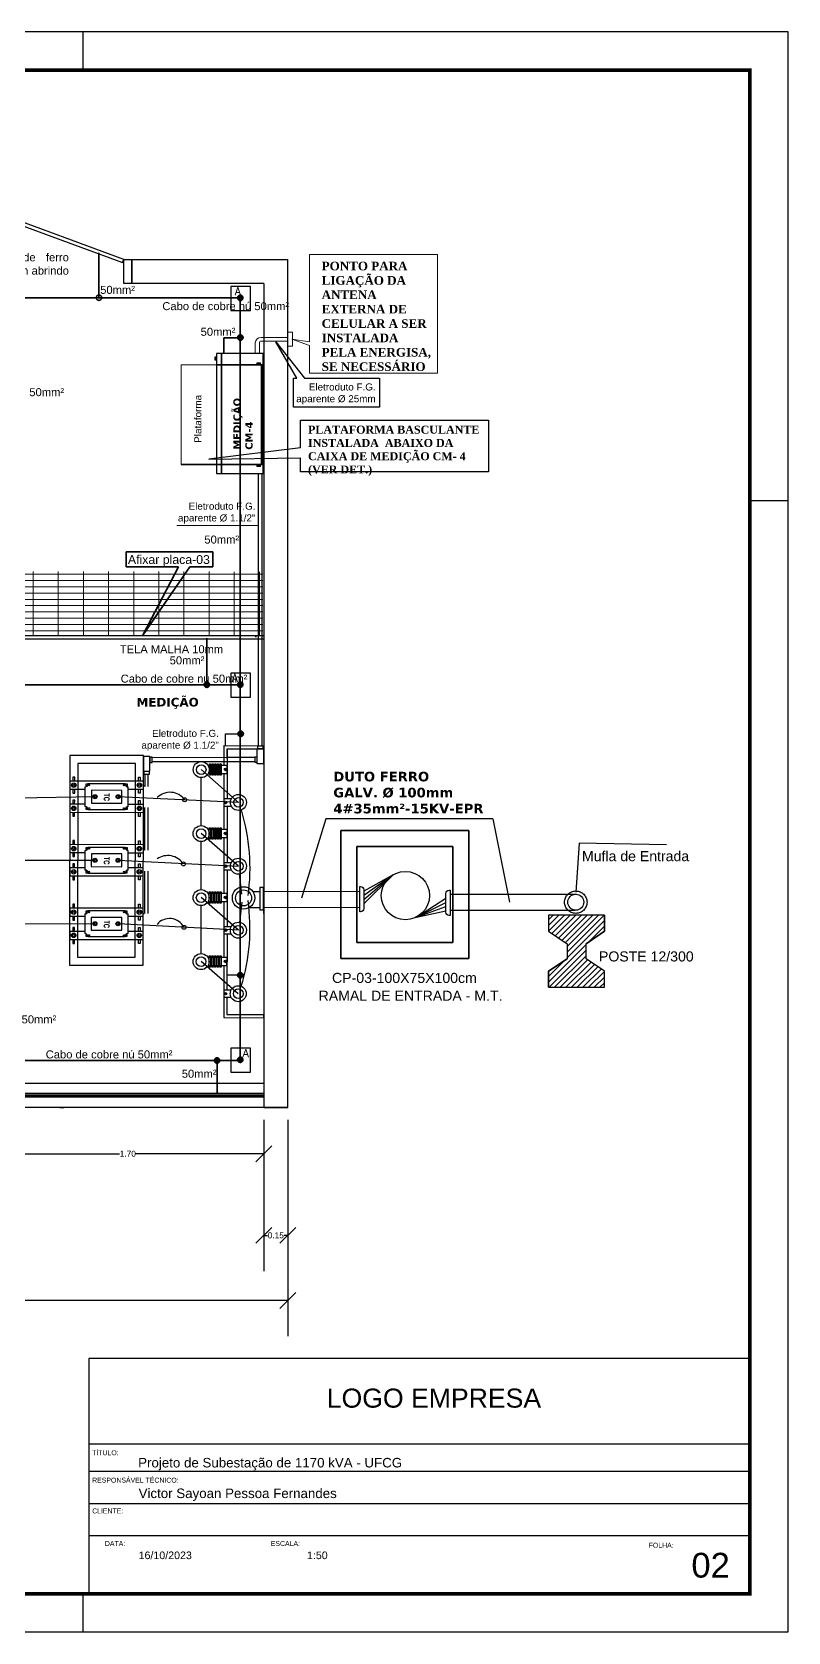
# Model space of a CAD drawing. Header units: metres. Extents: x 4188.7 to 4272.1, y 2012.8 to 2020.9.
# Drawn here: x 4208.37 to 4212.17, y 2012.8 to 2020.85 of the extents above; entities that cross this region are included whole.
import ezdxf
from ezdxf.enums import TextEntityAlignment as Align

# ---------------------------------------------------------------- set-up
doc = ezdxf.new("R2010")
doc.units = ezdxf.units.M
for name, pattern in [('ACAD_ISO03W100', [30, 12, -18]), ('DASHDOT', [25.4, 12.7, -6.35, 0, -6.35]), ('PHANTOMX2', [5, 2.5, -0.5, 0.5, -0.5, 0.5, -0.5]), ('TRAÇO-PTO_P', [0.5, 0.25, -0.125, 0, -0.125])]:
    doc.linetypes.add(name, pattern=pattern)
for name, color, linetype in [('01', 4, 'Continuous'), ('A-FORMATOINTERNO', 22, 'Continuous'), ('A-MOVEL', 5, 'Continuous'), ('A-PARED', 7, 'Continuous'), ('A-TEXTO', 4, 'Continuous'), ('Alvenaria_vista', 2, 'Continuous'), ('ARQ-FOLHA', 7, 'Continuous'), ('CONDUTOR', 5, 'Continuous'), ('DESENHO', 7, 'Continuous'), ('E-ALTATENSAO', 5, 'Continuous'), ('E-ALTATENSAOISOLADO', 4, 'Continuous'), ('E-ARQ-PAREDES', 55, 'Continuous'), ('E-ARQ-PORTAS', 11, 'Continuous'), ('E-ATERRAMENTO', 3, 'TRAÇO-PTO_P'), ('E-EQUIPAMENTOS', 130, 'Continuous'), ('E-RADIADORTRAFO', 6, 'PHANTOMX2'), ('E-TELAPROTEÇÃO', 2, 'Continuous'), ('FORMATO_LEGENDA', 7, 'Continuous'), ('PAREDES', 4, 'Continuous'), ('PLANTA_BAIXA', 7, 'Continuous'), ('QUADRO CARGAS', 7, 'Continuous'), ('TEXTO_60', 1, 'Continuous')]:
    doc.layers.add(name, color=color, linetype=linetype)
doc.layers.add('LUMINÁRIA', color=2, linetype='Continuous', lineweight=20)
doc.styles.add('ARCAD1', font='romans.shx')
doc.styles.add('arial', font='arial.ttf')
doc.styles.add('REGUA_60_MM', font='romans.shx', dxfattribs={"height": 1.8})
doc.styles.get("Standard").update_dxf_attribs({"font": 'arial.ttf'})
doc.dimstyles.get("Standard").update_dxf_attribs({"dimtxt": 0.03, "dimasz": 0.08, "dimexe": 0.18, "dimexo": 0.0625, "dimgap": 0.0035, "dimtad": 0, "dimtih": 1, "dimtoh": 1, "dimdec": 4, "dimzin": 0, "dimdsep": 46, "dimtxsty": 'Standard', "dimblk": 'OBLIQUE', "dimcen": 0.05, "dimadec": 0, "dimazin": 0, "dimtfac": 1, "dimtdec": 4, "dimtofl": 0, "dimtmove": 0, "dimatfit": 3, "dimldrblk": 'OBLIQUE', "dimfxl": 1, "dimtolj": 1, "dimtzin": 0, "dimarcsym": 0})

# ---------------------------------------------------------------- blocks, each defined once
blk = doc.blocks.new('FOLHA A2')
at = {"layer": 'ARQ-FOLHA'}
for p, q in [((594, 0), (0, 0)), ((409, -10), (409, 0)), ((594, -420), (594, 0)), ((584, -123), (594, -123)), ((409, -420), (409, -410)), ((0, -420), (594, -420))]:
    blk.add_line(p, q, dxfattribs=at)
at = {"layer": 'ARQ-FOLHA', "const_width": 1}
blk.add_lwpolyline([(25, -410), (584, -410), (584, -10), (25, -10), (25, -410)], dxfattribs=at)
blk = doc.blocks.new('_OBLIQUE')
at = {"color": 0, "linetype": 'ByBlock'}
blk.add_line((-0.5, -0.5), (0.5, 0.5), dxfattribs=at)
blk = doc.blocks.new('*D30')
at = {"color": 0, "lineweight": -2, "transparency": 16777216}
for p, q in [((4208.1649, 2015.3769), (4208.1649, 2015.0265)), ((4209.5334, 2015.3769), (4209.5334, 2015.0265)), ((4208.1649, 2015.2065), (4208.8081, 2015.2065)), ((4209.5334, 2015.2065), (4208.8901, 2015.2065))]:
    blk.add_line(p, q, dxfattribs=at)
at = {"color": 0, "lineweight": -2, "transparency": 16777216, "xscale": 0.08, "yscale": 0.08, "zscale": 0.08, "rotation": 180}
blk.add_blockref('_OBLIQUE', (4208.1649, 2015.2065), dxfattribs=at)
at = {"color": 0, "lineweight": -2, "transparency": 16777216, "xscale": 0.08, "yscale": 0.08, "zscale": 0.08}
blk.add_blockref('_OBLIQUE', (4209.5334, 2015.2065), dxfattribs=at)
at = {"color": 0, "transparency": 16777216, "insert": (4208.8491, 2015.2065), "char_height": 0.03, "attachment_point": 5}
blk.add_mtext('\\A1;1.70', dxfattribs=at)
blk = doc.blocks.new('*D35')
at = {"color": 0, "lineweight": -2, "transparency": 16777216}
for p, q in [((4209.5334, 2015.3769), (4209.5334, 2014.6162)), ((4209.6541, 2015.3769), (4209.6541, 2014.6162)), ((4209.5334, 2014.7962), (4209.5512, 2014.7962)), ((4209.6541, 2014.7962), (4209.6363, 2014.7962))]:
    blk.add_line(p, q, dxfattribs=at)
at = {"color": 0, "lineweight": -2, "transparency": 16777216, "xscale": 0.08, "yscale": 0.08, "zscale": 0.08, "rotation": 180}
blk.add_blockref('_OBLIQUE', (4209.5334, 2014.7962), dxfattribs=at)
at = {"color": 0, "lineweight": -2, "transparency": 16777216, "xscale": 0.08, "yscale": 0.08, "zscale": 0.08}
blk.add_blockref('_OBLIQUE', (4209.6541, 2014.7962), dxfattribs=at)
at = {"color": 0, "transparency": 16777216, "insert": (4209.5937, 2014.7962), "char_height": 0.03, "attachment_point": 5}
blk.add_mtext('\\A1;0.15', dxfattribs=at)
blk = doc.blocks.new('*D36')
at = {"color": 0, "lineweight": -2, "transparency": 16777216}
for p, q in [((4203.2546, 2015.3769), (4203.2546, 2014.2883)), ((4209.6541, 2015.3769), (4209.6541, 2014.2883)), ((4203.2546, 2014.4683), (4206.4015, 2014.4683)), ((4209.6541, 2014.4683), (4206.5072, 2014.4683))]:
    blk.add_line(p, q, dxfattribs=at)
at = {"color": 0, "lineweight": -2, "transparency": 16777216, "xscale": 0.08, "yscale": 0.08, "zscale": 0.08, "rotation": 180}
blk.add_blockref('_OBLIQUE', (4203.2546, 2014.4683), dxfattribs=at)
at = {"color": 0, "lineweight": -2, "transparency": 16777216, "xscale": 0.08, "yscale": 0.08, "zscale": 0.08}
blk.add_blockref('_OBLIQUE', (4209.6541, 2014.4683), dxfattribs=at)
at = {"color": 0, "transparency": 16777216, "insert": (4206.4544, 2014.4683), "char_height": 0.03, "attachment_point": 5}
blk.add_mtext('\\A1;10.15', dxfattribs=at)

msp = doc.modelspace()

# ---------------------------------------------------------------- hatches: boundary and pattern name
at = {"layer": 'A-MOVEL', "lineweight": 20}
h = msp.add_hatch(dxfattribs=at)
h.set_pattern_fill('GRATE', color=253, scale=0.039821, style=0, double=1)
h.set_pattern_definition([(0, (-1380.33483, -659.881806), (0, 0.03160819252), []), (90, (-1380.33483, -659.8818), (-0.12643277, 8e-18), [])])
h.paths.add_polyline_path([(4203.37535, 2017.81477), (4209.5291, 2017.81255), (4209.5291, 2018.13509), (4203.37535, 2018.13731)])
at = {"layer": 'E-ALTATENSAOISOLADO'}
h = msp.add_hatch(dxfattribs=at)
h.set_pattern_fill('ANSI31', color=256, scale=0.160994, angle=360, style=0)
h.set_pattern_definition([(225, (4345.379923, 2106.542047), (0.0142299933, -0.0142299933), [])])
h.paths.add_polyline_path([(4211.24757, 2016.04412), (4211.24757, 2016.12462), (4211.15448, 2016.18725), (4211.15448, 2016.26323), (4211.24757, 2016.32586), (4211.24757, 2016.40636), (4210.96583, 2016.40636), (4210.96583, 2016.32586), (4211.05893, 2016.26323), (4211.05893, 2016.18725), (4210.96583, 2016.12462), (4210.96583, 2016.04412)])
at = {"layer": 'FORMATO_LEGENDA', "lineweight": 20}
h = msp.add_hatch(color=7, dxfattribs=at)
edge = h.paths.add_edge_path()
edge.add_arc((4209.41392, 2019.51409), 0.00813, 0, 360)
h = msp.add_hatch(color=7, dxfattribs=at)
edge = h.paths.add_edge_path()
edge.add_arc((4209.41425, 2019.31451), 0.00813, 0, 360)
for points in [[(4209.40857, 2019.31407, -1), (4209.42482, 2019.31407, -1)], [(4209.49763, 2019.18501), (4209.51634, 2019.18501), (4209.51634, 2019.17626), (4209.49763, 2019.17626)], [(4209.49763, 2018.67274), (4209.51634, 2018.67274), (4209.51634, 2018.66384), (4209.49763, 2018.66384)]]:
    msp.add_hatch(color=7, dxfattribs=at).paths.add_polyline_path(points)
h = msp.add_hatch(color=7, dxfattribs=at)
edge = h.paths.add_edge_path()
edge.add_arc((4209.24562, 2017.56822), 0.00813, 0, 360)
h = msp.add_hatch(color=7, dxfattribs=at)
edge = h.paths.add_edge_path()
edge.add_arc((4209.41392, 2017.56822), 0.00813, 0, 360)
h = msp.add_hatch(color=7, dxfattribs=at)
edge = h.paths.add_edge_path()
edge.add_arc((4209.41596, 2017.32099), 0.00813, 0, 360)
h = msp.add_hatch(color=7, dxfattribs=at)
edge = h.paths.add_edge_path()
edge.add_arc((4209.41389, 2016.10628), 0.00813, 0, 360)
h = msp.add_hatch(color=7, dxfattribs=at)
edge = h.paths.add_edge_path()
edge.add_arc((4209.2972, 2015.67736), 0.00813, 0, 360)
h = msp.add_hatch(color=7, dxfattribs=at)
edge = h.paths.add_edge_path()
edge.add_arc((4209.41392, 2015.68116), 0.00813, 0, 360)
at = {"layer": 'PAREDES'}
for points in [[(4209.42848, 2019.51259, 1), (4209.4014, 2019.51259, 1)], [(4209.42881, 2019.31301, 1), (4209.40173, 2019.31301, 1)], [(4209.26018, 2017.56671, 1), (4209.23309, 2017.56671, 1)], [(4209.42848, 2017.56671, 1), (4209.4014, 2017.56671, 1)], [(4209.43052, 2017.31948, 1), (4209.40343, 2017.31948, 1)], [(4209.42845, 2016.10477, 1), (4209.40137, 2016.10477, 1)], [(4209.31176, 2015.67585, 1), (4209.28468, 2015.67585, 1)], [(4209.42848, 2015.67965, 1), (4209.4014, 2015.67965, 1)]]:
    msp.add_hatch(color=0, dxfattribs=at).paths.add_polyline_path(points)

# ---------------------------------------------------------------- linework, layer by layer
at = {"ltscale": 10}
for p, q in [((4209.69954, 2019.10829), (4209.59408, 2019.29198)), ((4209.59408, 2019.29198), (4209.73852, 2019.10829)), ((4209.71796, 2018.75738), (4209.25731, 2018.70199)), ((4209.25731, 2018.70199), (4209.71796, 2018.70774)), ((4209.33979, 2017.25975), (4209.33979, 2017.31967)), ((4209.33979, 2017.31967), (4209.4161, 2017.31967))]:
    msp.add_line(p, q, dxfattribs=at)
msp.add_line((4209.34809, 2016.10628), (4209.41491, 2016.10628))
for points in [[(4209.73852, 2019.10829), (4210.11518, 2019.10829), (4210.11518, 2018.96254), (4209.6822, 2018.96254), (4209.6822, 2019.10829), (4209.69954, 2019.10829)], [(4209.71796, 2018.75738), (4209.71796, 2018.89728), (4210.6632, 2018.89728), (4210.6632, 2018.63822), (4209.71796, 2018.63822), (4209.71796, 2018.70774)], [(4210.96583, 2016.40636), (4210.96583, 2016.32586), (4211.05893, 2016.26323)], [(4211.24757, 2016.40636), (4211.24757, 2016.32586), (4211.15448, 2016.26323)], [(4210.96583, 2016.04412), (4210.96583, 2016.12462), (4211.05893, 2016.18725)], [(4211.24757, 2016.04412), (4211.24757, 2016.12462), (4211.15448, 2016.18725)]]:
    msp.add_lwpolyline(points, dxfattribs=at)
at = {"layer": '01', "ltscale": 10}
msp.add_lwpolyline([(4209.5313, 2016.4335), (4209.5313, 2016.54628), (4209.51291, 2016.54628), (4209.51291, 2016.4335)], close=True, dxfattribs=at)
at = {"layer": 'A-FORMATOINTERNO', "ltscale": 10}
for p, q in [((4209.42345, 2016.51264), (4209.41182, 2016.61486)), ((4209.42342, 2016.4731), (4209.41162, 2016.3709))]:
    msp.add_line(p, q, dxfattribs=at)
for centre, start, end in [((4208.4787, 2016.64616), 351.803225, 17.119793), ((4208.47844, 2016.34117), 342.784023, 8.100591)]:
    msp.add_arc(centre, 0.98532, start, end, dxfattribs=at)
at = {"layer": 'A-PARED'}
for p, q in [((4208.8283, 2019.7057), (4209.65411, 2019.7057)), ((4208.86855, 2019.7057), (4208.86855, 2019.5852)), ((4209.0842, 2019.7057), (4209.65411, 2019.7057)), ((4209.65411, 2015.43936), (4209.65411, 2019.7057)), ((4209.53337, 2019.5852), (4208.86855, 2019.58454)), ((4209.53337, 2019.5852), (4209.53337, 2015.43936)), ((4209.53337, 2015.5601), (4208.16492, 2015.5601)), ((4209.65411, 2015.43936), (4208.16492, 2015.43936)), ((4209.53337, 2015.43936), (4209.65411, 2015.43936))]:
    msp.add_line(p, q, dxfattribs=at)
for centre, radius, start, end in [((4208.90322, 2016.86809), 0.18964, 80.122327, 82.637202), ((4208.91268, 2016.55768), 0.17523, 83.886393, 85.230895), ((4208.9013, 2016.22762), 0.18801, 80.887362, 82.148978)]:
    msp.add_arc(centre, radius, start, end, dxfattribs=at)
at = {"layer": 'Alvenaria_vista', "ltscale": 10}
for points in [[(4208.92676, 2016.15547), (4208.92765, 2017.20998), (4208.55736, 2017.21029), (4208.55648, 2016.15578)], [(4208.88655, 2016.19575), (4208.88736, 2017.16977), (4208.59758, 2017.17001), (4208.59676, 2016.196)], [(4209.25939, 2017.11194), (4209.25944, 2017.16803), (4209.26559, 2017.16802), (4209.26554, 2017.11193)], [(4209.27288, 2017.11193), (4209.27293, 2017.16802), (4209.27908, 2017.16801), (4209.27903, 2017.11192)], [(4209.28638, 2017.11191), (4209.28642, 2017.16801), (4209.29258, 2017.168), (4209.29253, 2017.11191)], [(4209.29989, 2017.1119), (4209.29994, 2017.168), (4209.30609, 2017.16799), (4209.30604, 2017.1119)], [(4209.31338, 2017.11178), (4209.31343, 2017.16788), (4209.31958, 2017.16787), (4209.31954, 2017.11178)], [(4209.25912, 2016.78995), (4209.25917, 2016.84604), (4209.26532, 2016.84604), (4209.26527, 2016.78994)], [(4209.27261, 2016.78994), (4209.27266, 2016.84603), (4209.27881, 2016.84603), (4209.27876, 2016.78993)], [(4209.28611, 2016.78993), (4209.28615, 2016.84602), (4209.2923, 2016.84601), (4209.29226, 2016.78992)], [(4209.29962, 2016.78991), (4209.29967, 2016.84601), (4209.30582, 2016.846), (4209.30577, 2016.78991)], [(4209.31311, 2016.7898), (4209.31316, 2016.84589), (4209.31931, 2016.84588), (4209.31927, 2016.78979)], [(4209.25885, 2016.46796), (4209.25889, 2016.52405), (4209.26505, 2016.52405), (4209.265, 2016.46796)], [(4209.27234, 2016.46795), (4209.27239, 2016.52404), (4209.27854, 2016.52404), (4209.27849, 2016.46794)], [(4209.28584, 2016.46794), (4209.28588, 2016.52403), (4209.29203, 2016.52403), (4209.29199, 2016.46793)], [(4209.29935, 2016.46793), (4209.2994, 2016.52402), (4209.30555, 2016.52401), (4209.3055, 2016.46792)], [(4209.31284, 2016.46781), (4209.31289, 2016.5239), (4209.31904, 2016.5239), (4209.319, 2016.4678)], [(4209.25858, 2016.14597), (4209.25862, 2016.20207), (4209.26478, 2016.20206), (4209.26473, 2016.14597)], [(4209.27207, 2016.14596), (4209.27212, 2016.20205), (4209.27827, 2016.20205), (4209.27822, 2016.14596)], [(4209.28556, 2016.14595), (4209.28561, 2016.20204), (4209.29176, 2016.20204), (4209.29172, 2016.14595)], [(4209.29908, 2016.14594), (4209.29913, 2016.20203), (4209.30528, 2016.20203), (4209.30523, 2016.14593)], [(4209.31257, 2016.14582), (4209.31262, 2016.20191), (4209.31877, 2016.20191), (4209.31873, 2016.14582)]]:
    msp.add_lwpolyline(points, close=True, dxfattribs=at)
for points in [[(4208.85103, 2017.041), (4208.92751, 2017.04094), (4208.92754, 2017.08118), (4208.55725, 2017.0815), (4208.55722, 2017.04125), (4208.63369, 2017.04118)], [(4208.5818, 2017.08148), (4208.58182, 2017.1016), (4208.57297, 2017.10161), (4208.57295, 2017.08148)], [(4208.90299, 2017.08121), (4208.903, 2017.10133), (4208.91186, 2017.10132), (4208.91184, 2017.0812)], [(4208.57292, 2017.04123), (4208.5729, 2017.02111), (4208.58175, 2017.0211), (4208.58177, 2017.04123)], [(4208.64858, 2017.06572), (4208.63774, 2017.06573), (4208.63773, 2017.05688), (4208.64439, 2017.05687)], [(4208.84036, 2017.05671), (4208.84702, 2017.0567), (4208.84703, 2017.06556), (4208.83618, 2017.06556)], [(4208.91181, 2017.04095), (4208.91179, 2017.02083), (4208.90294, 2017.02083), (4208.90295, 2017.04096)], [(4208.63363, 2016.96471), (4208.55715, 2016.96478), (4208.55712, 2016.92453), (4208.92741, 2016.92422), (4208.92744, 2016.96446), (4208.85097, 2016.96453)], [(4208.57282, 2016.92451), (4208.5728, 2016.90439), (4208.58166, 2016.90438), (4208.58167, 2016.92451)], [(4208.58171, 2016.96475), (4208.58172, 2016.98488), (4208.57287, 2016.98489), (4208.57285, 2016.96476)], [(4208.6443, 2016.94901), (4208.63764, 2016.94901), (4208.63763, 2016.94016), (4208.64848, 2016.94015)], [(4208.83608, 2016.93999), (4208.84692, 2016.93998), (4208.84693, 2016.94884), (4208.84027, 2016.94884)], [(4208.91171, 2016.92423), (4208.91169, 2016.9041), (4208.90284, 2016.90411), (4208.90286, 2016.92424)], [(4208.90289, 2016.96449), (4208.90291, 2016.98461), (4208.91176, 2016.9846), (4208.91174, 2016.96448)], [(4209.36967, 2016.99219), (4209.33273, 2016.99222), (4209.3327, 2016.95593), (4209.3699, 2016.9559)], [(4208.85076, 2016.72143), (4208.92724, 2016.72136), (4208.92727, 2016.76161), (4208.55698, 2016.76192), (4208.55695, 2016.72167), (4208.63342, 2016.72161)], [(4208.58154, 2016.7619), (4208.58155, 2016.78203), (4208.5727, 2016.78203), (4208.57268, 2016.76191)], [(4208.90272, 2016.76163), (4208.90274, 2016.78176), (4208.91159, 2016.78175), (4208.91157, 2016.76163)], [(4208.57265, 2016.72166), (4208.57263, 2016.70154), (4208.58149, 2016.70153), (4208.5815, 2016.72165)], [(4208.64831, 2016.74615), (4208.63747, 2016.74616), (4208.63746, 2016.7373), (4208.64412, 2016.7373)], [(4208.84009, 2016.73713), (4208.84675, 2016.73713), (4208.84676, 2016.74598), (4208.83591, 2016.74599)], [(4208.91154, 2016.72138), (4208.91152, 2016.70125), (4208.90267, 2016.70126), (4208.90269, 2016.72138)], [(4208.63336, 2016.64514), (4208.55689, 2016.6452), (4208.55685, 2016.60495), (4208.92714, 2016.60464), (4208.92717, 2016.64489), (4208.8507, 2016.64496)], [(4208.57255, 2016.60494), (4208.57253, 2016.58482), (4208.58139, 2016.58481), (4208.5814, 2016.60493)], [(4208.58144, 2016.64518), (4208.58146, 2016.66531), (4208.5726, 2016.66531), (4208.57258, 2016.64519)], [(4208.64403, 2016.62943), (4208.63737, 2016.62944), (4208.63736, 2016.62058), (4208.64821, 2016.62057)], [(4208.83581, 2016.62042), (4208.84666, 2016.62041), (4208.84666, 2016.62926), (4208.84, 2016.62927)], [(4208.91144, 2016.60466), (4208.91143, 2016.58453), (4208.90257, 2016.58454), (4208.90259, 2016.60466)], [(4208.90262, 2016.64491), (4208.90264, 2016.66504), (4208.91149, 2016.66503), (4208.91148, 2016.6449)], [(4209.3694, 2016.67108), (4209.33246, 2016.67111), (4209.33243, 2016.63482), (4209.36963, 2016.63479)], [(4208.8505, 2016.40185), (4208.92697, 2016.40179), (4208.927, 2016.44204), (4208.55672, 2016.44235), (4208.55668, 2016.4021), (4208.63315, 2016.40204)], [(4208.58127, 2016.44233), (4208.58128, 2016.46245), (4208.57243, 2016.46246), (4208.57241, 2016.44234)], [(4208.90245, 2016.44206), (4208.90247, 2016.46218), (4208.91132, 2016.46218), (4208.91131, 2016.44205)], [(4208.57238, 2016.40209), (4208.57236, 2016.38196), (4208.58122, 2016.38196), (4208.58123, 2016.40208)], [(4208.64805, 2016.42658), (4208.6372, 2016.42659), (4208.63719, 2016.41773), (4208.64386, 2016.41773)], [(4208.83982, 2016.41756), (4208.84648, 2016.41756), (4208.84649, 2016.42641), (4208.83565, 2016.42642)], [(4208.91127, 2016.4018), (4208.91125, 2016.38168), (4208.9024, 2016.38169), (4208.90242, 2016.40181)], [(4208.63309, 2016.32557), (4208.55662, 2016.32563), (4208.55658, 2016.28538), (4208.92687, 2016.28507), (4208.9269, 2016.32532), (4208.85043, 2016.32538)], [(4208.57228, 2016.28537), (4208.57226, 2016.26524), (4208.58112, 2016.26524), (4208.58114, 2016.28536)], [(4208.58117, 2016.32561), (4208.58119, 2016.34573), (4208.57233, 2016.34574), (4208.57232, 2016.32562)], [(4208.64376, 2016.30986), (4208.6371, 2016.30986), (4208.63709, 2016.30101), (4208.64794, 2016.301)], [(4208.83554, 2016.30084), (4208.84639, 2016.30083), (4208.84639, 2016.30969), (4208.83973, 2016.30969)], [(4208.91117, 2016.28508), (4208.91116, 2016.26496), (4208.9023, 2016.26497), (4208.90232, 2016.28509)], [(4208.90235, 2016.32534), (4208.90237, 2016.34546), (4208.91122, 2016.34546), (4208.91121, 2016.32533)], [(4209.36913, 2016.34909), (4209.33219, 2016.34913), (4209.33216, 2016.31284), (4209.36936, 2016.31281)], [(4209.36886, 2016.03), (4209.33192, 2016.03003), (4209.33189, 2015.99374), (4209.36909, 2015.99371)]]:
    msp.add_lwpolyline(points, dxfattribs=at)
for centre, radius in [((4209.34103, 2017.14039), 0.00646), ((4209.34103, 2017.14039), 0.00423), ((4208.68425, 2017.0029), 0.01025), ((4208.68425, 2017.0029), 0.00668), ((4208.80041, 2017.00281), 0.01025), ((4208.80041, 2017.00281), 0.00668), ((4209.13534, 2016.9875), 0.00983), ((4209.40571, 2016.97426), 0.04025), ((4209.40571, 2016.97426), 0.02407), ((4209.34089, 2016.9743), 0.00646), ((4209.34089, 2016.9743), 0.00423), ((4209.34076, 2016.8184), 0.00646), ((4209.34076, 2016.8184), 0.00423), ((4208.68398, 2016.68333), 0.01025), ((4208.68398, 2016.68333), 0.00668), ((4208.80014, 2016.68323), 0.01025), ((4208.80014, 2016.68323), 0.00668), ((4209.12887, 2016.66479), 0.00983), ((4209.40544, 2016.65316), 0.04025), ((4209.40544, 2016.65316), 0.02407), ((4209.34062, 2016.6532), 0.00646), ((4209.34062, 2016.6532), 0.00423), ((4209.34049, 2016.49641), 0.00646), ((4209.34049, 2016.49641), 0.00423), ((4208.68371, 2016.36376), 0.01025), ((4208.68371, 2016.36376), 0.00668), ((4208.79987, 2016.36366), 0.01025), ((4208.79987, 2016.36366), 0.00668), ((4209.1318, 2016.34585), 0.00983), ((4209.40517, 2016.33117), 0.04025), ((4209.40517, 2016.33117), 0.02407), ((4209.34035, 2016.33121), 0.00646), ((4209.34035, 2016.33121), 0.00423), ((4209.34022, 2016.17442), 0.00646), ((4209.34022, 2016.17442), 0.00423), ((4209.4049, 2016.01208), 0.04025), ((4209.4049, 2016.01208), 0.02407), ((4209.34008, 2016.01212), 0.00646), ((4209.34008, 2016.01212), 0.00423)]:
    msp.add_circle(centre, radius, dxfattribs=at)
at = {"layer": 'ARQ-FOLHA'}
for p, q in [((4211.97903, 2014.17669), (4208.65377, 2014.17669)), ((4208.65377, 2014.17669), (4208.65377, 2012.99227)), ((4211.97903, 2013.7457), (4208.65377, 2013.7457)), ((4208.65377, 2013.62788), (4208.65377, 2013.62788)), ((4211.97903, 2013.60771), (4208.65377, 2013.60771)), ((4208.65377, 2013.44677), (4208.65377, 2013.44677)), ((4211.97903, 2013.44576), (4208.65377, 2013.44576)), ((4211.97903, 2013.28381), (4208.65377, 2013.28381))]:
    msp.add_line(p, q, dxfattribs=at)
at = {"layer": 'DESENHO', "color": 7, "lineweight": 20}
for p, q in [((4209.48943, 2019.23254), (4209.48943, 2019.28587)), ((4209.51158, 2019.23254), (4209.51158, 2019.28587)), ((4209.65455, 2019.31334), (4209.52025, 2019.31334)), ((4209.65455, 2019.2949), (4209.52025, 2019.2949)), ((4209.76283, 2019.27298), (4209.67513, 2019.30467)), ((4209.67513, 2019.30467), (4209.76283, 2019.29169))]:
    msp.add_line(p, q, dxfattribs=at)
for points in [[(4209.76283, 2019.27298), (4209.76283, 2019.1344), (4210.40786, 2019.1344), (4210.40786, 2019.73016), (4209.76283, 2019.73016), (4209.76283, 2019.29169)], [(4209.76283, 2019.60229), (4209.76283, 2019.29169)]]:
    msp.add_lwpolyline(points, dxfattribs=at)
msp.add_lwpolyline([(4209.67795, 2019.33952), (4209.65455, 2019.33952), (4209.65455, 2019.26979), (4209.67795, 2019.26979)], close=True, dxfattribs=at)
for centre, radius, start, end in [((4209.51888, 2019.28385), 0.02952, 87.339264, 176.086525), ((4209.52001, 2019.28646), 0.00845, 88.340934, 184.003272)]:
    msp.add_arc(centre, radius, start, end, dxfattribs=at)
at = {"layer": 'E-ALTATENSAO'}
for p, q in [((4209.40571, 2016.97426), (4209.21845, 2017.13919)), ((4208.68425, 2017.0029), (4208.29388, 2016.9958)), ((4209.40571, 2016.97426), (4208.80041, 2017.00281)), ((4209.40544, 2016.65316), (4209.21818, 2016.81721)), ((4208.2926, 2016.68452), (4208.68398, 2016.68333)), ((4208.80014, 2016.68323), (4209.40544, 2016.65316)), ((4209.40517, 2016.33117), (4209.21791, 2016.49522)), ((4208.68371, 2016.36376), (4208.29128, 2016.36254)), ((4209.40517, 2016.33117), (4208.79987, 2016.36366)), ((4209.4049, 2016.01208), (4209.21764, 2016.17323))]:
    msp.add_line(p, q, dxfattribs=at)
msp.add_lwpolyline([(4209.53337, 2016.41483), (4209.53365, 2016.41483), (4209.53365, 2016.45508), (4209.53337, 2016.45508)], dxfattribs=at)
for centre, radius, start, end in [((4209.061, 2016.93274), 0.09233, 36.376375, 133.753988), ((4209.05042, 2016.61265), 0.09419, 33.61098, 124.652811), ((4209.05899, 2016.30812), 0.082, 27.392038, 140.169884)]:
    msp.add_arc(centre, radius, start, end, dxfattribs=at)
at = {"layer": 'E-ALTATENSAOISOLADO'}
for p, q in [((4210.18347, 2016.60979), (4210.03656, 2016.46358)), ((4210.18347, 2016.60979), (4210.03657, 2016.48495)), ((4210.18347, 2016.60979), (4210.03658, 2016.50576)), ((4210.18347, 2016.60979), (4210.03659, 2016.52746)), ((4210.30226, 2016.39639), (4210.44989, 2016.49276)), ((4210.30226, 2016.39639), (4210.44988, 2016.47139)), ((4210.30226, 2016.39639), (4210.44987, 2016.45058)), ((4210.30226, 2016.39639), (4210.44986, 2016.42888))]:
    msp.add_line(p, q, dxfattribs=at)
msp.add_lwpolyline([(4211.55987, 2016.76106), (4211.1202, 2016.76945), (4211.10262, 2016.52345)], dxfattribs=at)
msp.add_circle((4210.24563, 2016.50547), 0.12144, dxfattribs=at)
at = {"layer": 'E-ARQ-PAREDES', "ltscale": 10}
msp.add_line((4208.86855, 2019.58454), (4208.86855, 2019.7057), dxfattribs=at)
at = {"layer": 'E-ARQ-PORTAS', "ltscale": 10}
for p, q in [((4208.14293, 2019.94102), (4208.82274, 2019.69059)), ((4208.8283, 2019.7057), (4208.14849, 2019.95613)), ((4208.82274, 2019.69059), (4208.8283, 2019.7057)), ((4208.8283, 2019.58454), (4208.8283, 2019.7057)), ((4208.8283, 2019.7057), (4208.86855, 2019.7057)), ((4208.86855, 2019.7057), (4208.86855, 2019.5852)), ((4208.86855, 2019.5852), (4208.8283, 2019.5852)), ((4209.49312, 2017.81402), (4209.53337, 2017.81402)), ((4209.49312, 2017.80597), (4209.49312, 2017.81402)), ((4209.49312, 2017.81402), (4209.49312, 2017.80597)), ((4209.49312, 2017.79792), (4209.53337, 2017.79792))]:
    msp.add_line(p, q, dxfattribs=at)
at = {"layer": 'E-ATERRAMENTO', "color": 70, "linetype": 'DASHDOT', "ltscale": 10}
for p, q in [((4209.21822, 2016.85745), (4209.21842, 2017.09894)), ((4209.21795, 2016.53547), (4209.21815, 2016.77696)), ((4209.21768, 2016.21348), (4209.21788, 2016.45497))]:
    msp.add_line(p, q, dxfattribs=at)
at = {"layer": 'E-ATERRAMENTO', "color": 6, "ltscale": 10}
for p, q in [((4210.47036, 2016.51256), (4211.10585, 2016.51256)), ((4210.47036, 2016.43207), (4211.09793, 2016.43207))]:
    msp.add_line(p, q, dxfattribs=at)
msp.add_circle((4211.10308, 2016.47231), 0.05635, dxfattribs=at)
at = {"layer": 'E-EQUIPAMENTOS', "color": 1}
for p, q in [((4209.50655, 2017.2597), (4209.50655, 2018.62845)), ((4209.52552, 2017.25968), (4209.52552, 2018.62845)), ((4209.48836, 2017.19943), (4208.97145, 2017.19902)), ((4209.48836, 2017.17894), (4208.97145, 2017.17894)), ((4209.48836, 2017.17894), (4209.34899, 2017.17885)), ((4209.48836, 2017.17894), (4209.34899, 2017.17894)), ((4209.48836, 2017.19966), (4209.349, 2017.19958)), ((4208.93575, 2017.05421), (4208.93576, 2017.11526)), ((4208.95185, 2017.05418), (4208.95186, 2017.11526)), ((4208.93551, 2016.73461), (4208.93554, 2016.94792)), ((4208.95161, 2016.7346), (4208.95164, 2016.94792)), ((4208.93524, 2016.41503), (4208.93528, 2016.62835)), ((4208.95134, 2016.41503), (4208.95137, 2016.62835))]:
    msp.add_line(p, q, dxfattribs=at)
at = {"layer": 'E-EQUIPAMENTOS'}
for q in [(4209.5342, 2017.25967), (4209.33296, 2017.25984)]:
    msp.add_line((4209.33296, 2017.25984), q, dxfattribs=at)
for points in [[(4209.33296, 2017.25984), (4209.33287, 2017.15994)], [(4209.34904, 2017.24373), (4209.34883, 2016.9922)], [(4209.349, 2017.19555), (4209.34904, 2017.24373), (4209.53418, 2017.24357)], [(4209.33287, 2017.15994), (4209.2529, 2017.16001)], [(4209.2537, 2017.11976), (4209.34894, 2017.11968), (4209.34897, 2017.15993), (4209.2529, 2017.16001)], [(4209.2537, 2017.11976), (4209.33284, 2017.11969)], [(4209.33284, 2017.11969), (4209.3326, 2016.83795)], [(4209.3488, 2016.95591), (4209.34856, 2016.6711)], [(4209.3326, 2016.83795), (4209.25263, 2016.83802)], [(4209.25343, 2016.79777), (4209.34867, 2016.79769), (4209.3487, 2016.83794), (4209.25263, 2016.83802)], [(4209.25343, 2016.79777), (4209.33257, 2016.7977)], [(4209.33257, 2016.7977), (4209.33233, 2016.51596)], [(4209.34853, 2016.63481), (4209.34829, 2016.34911)], [(4209.33233, 2016.51596), (4209.25236, 2016.51603)], [(4209.25316, 2016.47578), (4209.3484, 2016.4757), (4209.34843, 2016.51595), (4209.25236, 2016.51603)], [(4209.25316, 2016.47578), (4209.3323, 2016.47571)], [(4209.3323, 2016.47571), (4209.33206, 2016.19398)], [(4209.34826, 2016.31282), (4209.34802, 2016.03002)], [(4209.3488, 2016.28824), (4209.34879, 2016.28117)], [(4209.25289, 2016.15379), (4209.34813, 2016.15371), (4209.34816, 2016.19396), (4209.25209, 2016.19404)], [(4209.33203, 2016.15373), (4209.33181, 2015.89139), (4209.53305, 2015.89123), (4209.53306, 2015.90732)], [(4209.34799, 2015.99373), (4209.34792, 2015.90748), (4209.53306, 2015.90732)]]:
    msp.add_lwpolyline(points, dxfattribs=at)
at = {"layer": 'E-EQUIPAMENTOS', "color": 1}
for points in [[(4209.53205, 2017.16918), (4209.50021, 2017.16918), (4209.50021, 2017.24339), (4209.53205, 2017.24339)], [(4209.52817, 2017.24339), (4209.50409, 2017.24339), (4209.50409, 2017.25947), (4209.52817, 2017.25947)], [(4208.97145, 2017.20141), (4208.95982, 2017.20141), (4208.95982, 2017.17564), (4208.97145, 2017.17564)], [(4209.49999, 2017.20262), (4209.48836, 2017.20262), (4209.48836, 2017.17685), (4209.49999, 2017.17685)], [(4208.81878, 2016.97059), (4208.81883, 2017.03499), (4208.66588, 2017.03512), (4208.66583, 2016.97072)], [(4208.81851, 2016.65102), (4208.81856, 2016.71542), (4208.66562, 2016.71555), (4208.66556, 2016.65115)], [(4208.81824, 2016.33145), (4208.81829, 2016.39584), (4208.66535, 2016.39597), (4208.66529, 2016.33158)]]:
    msp.add_lwpolyline(points, close=True, dxfattribs=at)
for points in [[(4208.95978, 2017.13135), (4208.95984, 2017.2054), (4208.92764, 2017.20543), (4208.92758, 2017.13137), (4208.95978, 2017.13135), (4208.95576, 2017.13135), (4208.95574, 2017.11525), (4208.93159, 2017.11527), (4208.93161, 2017.13137)], [(4208.6337, 2017.05239), (4208.63362, 2016.95351)], [(4208.8361, 2017.06717), (4208.64867, 2017.06733)], [(4208.85096, 2016.95332), (4208.85104, 2017.0522)], [(4208.64856, 2016.93854), (4208.83599, 2016.93838)], [(4208.63343, 2016.73281), (4208.63335, 2016.63393)], [(4208.83583, 2016.7476), (4208.6484, 2016.74776)], [(4208.85069, 2016.63375), (4208.85077, 2016.73263)], [(4208.64829, 2016.61896), (4208.83572, 2016.61881)], [(4208.63316, 2016.41324), (4208.63308, 2016.31436)], [(4208.83556, 2016.42803), (4208.64813, 2016.42819)], [(4208.85042, 2016.31418), (4208.85051, 2016.41306)], [(4208.64803, 2016.29939), (4208.83545, 2016.29923)]]:
    msp.add_lwpolyline(points, dxfattribs=at)
at = {"layer": 'E-EQUIPAMENTOS'}
for centre, radius in [((4209.21845, 2017.13919), 0.04025), ((4209.21845, 2017.13919), 0.04025), ((4209.21845, 2017.13919), 0.02407), ((4209.21845, 2017.13919), 0.02407), ((4209.21818, 2016.81721), 0.04025), ((4209.21818, 2016.81721), 0.04025), ((4209.21818, 2016.81721), 0.02407), ((4209.21818, 2016.81721), 0.02407), ((4209.21791, 2016.49522), 0.04025), ((4209.21791, 2016.49522), 0.04025), ((4209.21791, 2016.49522), 0.02407), ((4209.21791, 2016.49522), 0.02407), ((4209.21764, 2016.17323), 0.04025), ((4209.21764, 2016.17323), 0.02407)]:
    msp.add_circle(centre, radius, dxfattribs=at)
at = {"layer": 'E-EQUIPAMENTOS', "color": 1}
for centre, radius in [((4208.57736, 2017.06135), 0.01116), ((4208.57736, 2017.06135), 0.00517), ((4208.65457, 2017.06129), 0.00322), ((4208.83019, 2017.06114), 0.00322), ((4208.9074, 2017.06108), 0.01116), ((4208.9074, 2017.06108), 0.00517), ((4208.57726, 2016.94463), 0.01116), ((4208.57726, 2016.94463), 0.00517), ((4208.65447, 2016.94457), 0.00322), ((4208.83009, 2016.94442), 0.00322), ((4208.9073, 2016.94436), 0.01116), ((4208.9073, 2016.94436), 0.00517), ((4208.57709, 2016.74178), 0.01116), ((4208.57709, 2016.74178), 0.00517), ((4208.6543, 2016.74172), 0.00322), ((4208.82992, 2016.74157), 0.00322), ((4208.90713, 2016.7415), 0.01116), ((4208.90713, 2016.7415), 0.00517), ((4208.57699, 2016.62506), 0.01116), ((4208.57699, 2016.62506), 0.00517), ((4208.6542, 2016.625), 0.00322), ((4208.82982, 2016.62485), 0.00322), ((4208.90703, 2016.62478), 0.01116), ((4208.90703, 2016.62478), 0.00517), ((4208.57682, 2016.42221), 0.01116), ((4208.90686, 2016.42193), 0.01116), ((4208.57682, 2016.42221), 0.00517), ((4208.65403, 2016.42214), 0.00322), ((4208.82965, 2016.422), 0.00322), ((4208.90686, 2016.42193), 0.00517), ((4208.57673, 2016.30549), 0.01116), ((4208.57673, 2016.30549), 0.00517), ((4208.65394, 2016.30542), 0.00322), ((4208.82955, 2016.30528), 0.00322), ((4208.90676, 2016.30521), 0.01116), ((4208.90676, 2016.30521), 0.00517)]:
    msp.add_circle(centre, radius, dxfattribs=at)
for centre, start, end in [((4208.63371, 2017.06734), 269.951908, 359.951908), ((4208.85106, 2017.06716), 179.951908, 269.951908), ((4208.63361, 2016.93855), 359.951908, 89.951908), ((4208.85095, 2016.93837), 89.951908, 179.951908), ((4208.63344, 2016.74777), 269.951908, 359.951908), ((4208.85079, 2016.74759), 179.951908, 269.951908), ((4208.63334, 2016.61898), 359.951908, 89.951908), ((4208.85068, 2016.61879), 89.951908, 179.951908), ((4208.63318, 2016.4282), 269.951908, 359.951908), ((4208.85052, 2016.42802), 179.951908, 269.951908), ((4208.63307, 2016.2994), 359.951908, 89.951908), ((4208.85041, 2016.29922), 89.951908, 179.951908)]:
    msp.add_arc(centre, 0.01496, start, end, dxfattribs=at)
at = {"layer": 'E-RADIADORTRAFO'}
for p, q in [((4209.47732, 2016.52593), (4209.51291, 2016.52606)), ((4209.5313, 2016.52612), (4210.01644, 2016.52783)), ((4209.45953, 2016.44543), (4209.51291, 2016.44561)), ((4209.5313, 2016.44568), (4210.01644, 2016.44733))]:
    msp.add_line(p, q, dxfattribs=at)
at = {"layer": 'E-TELAPROTEÇÃO'}
for p, q in [((4208.16521, 2017.81402), (4209.53337, 2017.81402)), ((4208.16456, 2017.79792), (4209.53337, 2017.79792)), ((4208.50666, 2015.43936), (4208.52679, 2015.43936))]:
    msp.add_line(p, q, dxfattribs=at)
for points in [[(4209.92124, 2016.83309), (4209.92124, 2016.18912), (4210.56521, 2016.18912), (4210.56521, 2016.83309)], [(4209.92124, 2016.18912), (4209.92124, 2016.83309), (4210.56521, 2016.83309), (4210.56521, 2016.18912)], [(4210.00173, 2016.75259), (4210.00173, 2016.26961), (4210.48472, 2016.26961), (4210.48472, 2016.75259)], [(4210.00173, 2016.26961), (4210.00173, 2016.75259), (4210.48472, 2016.75259), (4210.48472, 2016.26961)]]:
    msp.add_lwpolyline(points, close=True, dxfattribs=at)
for points in [[(4210.0163, 2016.42368), (4210.01603, 2016.5505), (4210.02036, 2016.55051, -0.4142136), (4210.03649, 2016.53444), (4210.03669, 2016.43982, -0.4142136), (4210.02063, 2016.42369)], [(4210.47015, 2016.53266), (4210.47042, 2016.40584), (4210.46609, 2016.40583, -0.4142136), (4210.44996, 2016.4219), (4210.44976, 2016.51651, -0.4142136), (4210.46582, 2016.53265)]]:
    msp.add_lwpolyline(points, format="xyb", close=True, dxfattribs=at)
msp.add_lwpolyline([(4211.24757, 2016.04412), (4211.24757, 2016.12462), (4211.15448, 2016.18725), (4211.15448, 2016.26323), (4211.24757, 2016.32586), (4211.24757, 2016.40636), (4210.96583, 2016.40636), (4210.96583, 2016.32586), (4211.05893, 2016.26323), (4211.05893, 2016.18725), (4210.96583, 2016.12462), (4210.96583, 2016.04412), (4211.24757, 2016.04412)], dxfattribs=at)
for centre, radius in [((4209.43141, 2016.49394), 0.05635), ((4209.43141, 2016.49394), 0.04025), ((4211.10308, 2016.47231), 0.04025)]:
    msp.add_circle(centre, radius, dxfattribs=at)
at = {"layer": 'FORMATO_LEGENDA', "color": 7, "linetype": 'DASHDOT', "lineweight": 35, "ltscale": 10}
for p, q in [((4208.70281, 2019.7388), (4208.70281, 2019.51604)), ((4209.33232, 2019.23344), (4209.33232, 2019.31177)), ((4209.33232, 2019.31177), (4209.4152, 2019.31177)), ((4209.24604, 2017.56703), (4209.24604, 2017.79989)), ((4209.29846, 2015.50959), (4209.29846, 2015.67441))]:
    msp.add_line(p, q, dxfattribs=at)
at = {"layer": 'FORMATO_LEGENDA', "color": 7, "linetype": 'DASHDOT', "lineweight": 35}
for p, q in [((4209.42845, 2019.5136), (4203.47184, 2019.5136)), ((4209.41491, 2019.50025), (4209.41491, 2015.6932)), ((4209.53081, 2019.17626), (4209.29467, 2019.17626)), ((4209.52155, 2018.67186), (4209.52155, 2019.17626)), ((4209.11798, 2018.67367), (4209.53081, 2018.67367)), ((4209.16089, 2018.15903), (4208.92414, 2017.81487)), ((4208.92414, 2017.81487), (4209.10407, 2018.15903)), ((4203.47203, 2017.56829), (4209.42841, 2017.56531)), ((4203.47184, 2015.6765), (4209.42811, 2015.6765))]:
    msp.add_line(p, q, dxfattribs=at)
at = {"layer": 'FORMATO_LEGENDA', "color": 7, "lineweight": 20}
for p, q in [((4209.29467, 2019.17626), (4209.11809, 2019.17626)), ((4209.11809, 2019.17626), (4209.11809, 2018.67367)), ((4209.09549, 2018.36796), (4209.50253, 2018.36796))]:
    msp.add_line(p, q, dxfattribs=at)
at = {"layer": 'FORMATO_LEGENDA', "color": 5}
for p, q in [((4209.53337, 2015.50959), (4208.16492, 2015.50959)), ((4209.53337, 2015.49138), (4208.16492, 2015.49138))]:
    msp.add_line(p, q, dxfattribs=at)
at = {"layer": 'FORMATO_LEGENDA', "color": 5, "linetype": 'ACAD_ISO03W100', "lineweight": 60}
msp.add_line((4209.53337, 2015.49892), (4208.16492, 2015.49892), dxfattribs=at)
at = {"layer": 'FORMATO_LEGENDA'}
for points in [[(4209.46664, 2019.57012), (4209.36772, 2019.57012), (4209.36772, 2019.44936), (4209.46664, 2019.44936)], [(4209.46664, 2017.62424), (4209.36772, 2017.62424), (4209.36772, 2017.50349), (4209.46664, 2017.50349)], [(4209.46664, 2015.73718), (4209.36772, 2015.73718), (4209.36772, 2015.61643), (4209.46664, 2015.61643)]]:
    msp.add_lwpolyline(points, close=True, dxfattribs=at)
at = {"layer": 'FORMATO_LEGENDA', "color": 7, "lineweight": 20}
for points in [[(4209.51634, 2019.18501), (4209.49763, 2019.18501), (4209.49763, 2019.17611), (4209.51634, 2019.17611)], [(4209.51634, 2018.67274), (4209.49763, 2018.67274), (4209.49763, 2018.66384), (4209.51634, 2018.66384)]]:
    msp.add_lwpolyline(points, close=True, dxfattribs=at)
at = {"layer": 'FORMATO_LEGENDA', "color": 7, "linetype": 'DASHDOT', "lineweight": 35}
msp.add_lwpolyline([(4209.16089, 2018.15903), (4209.27646, 2018.15903), (4209.27646, 2018.23562), (4208.84044, 2018.23562), (4208.84044, 2018.15903), (4209.10407, 2018.15903)], dxfattribs=at)
for centre, radius in [((4208.7039, 2019.5136), 0.01354), ((4209.41494, 2019.51259), 0.01354), ((4209.41533, 2019.51293), 0.01083), ((4209.41392, 2019.51409), 0.00813), ((4209.41527, 2019.31301), 0.01354), ((4209.41566, 2019.31334), 0.01083), ((4209.41425, 2019.31451), 0.00813), ((4209.41669, 2019.31407), 0.00813), ((4209.4149, 2019.31503), 0.00542), ((4209.4149, 2019.31503), 0.00542), ((4209.24663, 2017.56671), 0.01354), ((4209.24703, 2017.56705), 0.01083), ((4209.24562, 2017.56822), 0.00813), ((4209.41494, 2017.56671), 0.01354), ((4209.41533, 2017.56705), 0.01083), ((4209.41392, 2017.56822), 0.00813), ((4209.41697, 2017.31948), 0.01354), ((4209.41737, 2017.31982), 0.01083), ((4209.41596, 2017.32099), 0.00813), ((4209.41491, 2016.10477), 0.01354), ((4209.4153, 2016.10511), 0.01083), ((4209.41389, 2016.10628), 0.00813), ((4209.29822, 2015.67585), 0.01354), ((4209.29861, 2015.67619), 0.01083), ((4209.2972, 2015.67736), 0.00813), ((4209.41494, 2015.67965), 0.01354), ((4209.41533, 2015.67999), 0.01083), ((4209.41392, 2015.68116), 0.00813)]:
    msp.add_circle(centre, radius, dxfattribs=at)
at = {"layer": 'PAREDES', "linetype": 'Continuous', "ltscale": 0.03}
for points in [[(4209.29489, 2019.21482), (4209.28637, 2019.21482), (4209.28637, 2019.20064), (4209.29489, 2019.20064)], [(4209.32043, 2019.23307), (4209.29467, 2019.23307), (4209.29467, 2018.62845), (4209.32043, 2018.62845)], [(4209.53081, 2019.23307), (4209.32043, 2019.23307), (4209.32043, 2018.62845), (4209.53081, 2018.62845)]]:
    msp.add_lwpolyline(points, close=True, dxfattribs=at)
at = {"layer": 'PAREDES', "linetype": 'Continuous', "lineweight": 20, "ltscale": 0.03}
msp.add_lwpolyline([(4209.29489, 2019.21482), (4209.28637, 2019.21482), (4209.28637, 2019.20064), (4209.29489, 2019.20064)], close=True, dxfattribs=at)
at = {"layer": 'QUADRO CARGAS'}
for p, q in [((4209.84557, 2016.89127), (4209.72355, 2016.49171)), ((4210.68559, 2016.89127), (4209.84557, 2016.89127)), ((4210.68559, 2016.89127), (4210.76877, 2016.47228))]:
    msp.add_line(p, q, dxfattribs=at)

# ---------------------------------------------------------------- block references
at = {"layer": 'ARQ-FOLHA', "xscale": 0.01916579205580684, "yscale": 0.01916579205580684, "zscale": 0.01916579205580684}
msp.add_blockref('FOLHA A2', (4200.78621, 2020.85025), dxfattribs=at)

# ---------------------------------------------------------------- texts
at = {"layer": 'A-TEXTO', "style": 'ARCAD1'}
for p in [(4208.73098, 2017.01948), (4208.73098, 2017.01948), (4208.73071, 2016.69991), (4208.73071, 2016.69991), (4208.73044, 2016.38034), (4208.73044, 2016.38034)]:
    msp.add_text('TC', height=0.024149, rotation=269.951908, dxfattribs=at).set_placement(p)
at = {"layer": 'ARQ-FOLHA', "style": 'arial'}
for s, height, p in [('LOGO EMPRESA', 0.095829, (4209.85004, 2013.92936)), ('TÍTULO:', 0.024916, (4208.66973, 2013.69012)), ('Projeto de Subestação de 1170 kVA - UFCG', 0.0479145, (4208.9012, 2013.62851)), ('RESPONSÁVEL TÉCNICO:', 0.0249155, (4208.66973, 2013.55213)), ('Victor Sayoan Pessoa Fernandes', 0.0479145, (4208.90336, 2013.47441)), ('CLIENTE:', 0.024916, (4208.66973, 2013.39713)), ('DATA:', 0.024916, (4208.73374, 2013.23342)), ('ESCALA:', 0.024916, (4209.56858, 2013.23342)), ('FOLHA:', 0.024916, (4211.46964, 2013.22473)), ('16/10/2023', 0.038332, (4208.90336, 2013.16723)), ('1:50', 0.038332, (4209.75048, 2013.16723))]:
    msp.add_text(s, height=height, dxfattribs=at).set_placement(p)
msp.add_attdef('02', (4211.6846, 2013.0744), '01', height=0.124578, dxfattribs=at)
at = {"layer": 'CONDUTOR', "color": 5, "lineweight": 20, "insert": (4209.20594, 2017.50032), "char_height": 0.0436126, "width": 0.6520996, "attachment_point": 3, "style": 'arial'}
msp.add_mtext('{\\fVerdana|b1|i0|c0|p34;\\C1;MEDIÇÃO }', dxfattribs=at)
at = {"layer": 'FORMATO_LEGENDA', "color": 7, "lineweight": 20, "style": 'arial'}
for s, insert, char_height, width, attachment_point in [('{\\fDutch801 Rm BT|b1|i0|c0|p18;PONTO PARA LIGAÇÃO DA ANTENA EXTERNA DE CELULAR A SER INSTALADA PELA ENERGISA, SE NECESSÁRIO}', (4209.82443, 2019.69459), 0.04339479, 0.5691571, 1), ('Eletroduto F.G.\\Paparente Ø 25mm', (4210.09615, 2019.08219), 0.0355048, 0.4044847, 3), ('{\\fDutch801 Rm BT|b1|i0|c0|p18;PLATAFORMA BASCULANTE INSTALADA  ABAIXO DA CAIXA DE MEDIÇÃO CM- 4 (VER DET.)}', (4209.75578, 2018.86963), 0.04006632, 0.8709225, 1), ('Eletroduto F.G.\\Paparente %%C 1.1/2"', (4209.49137, 2018.48251), 0.0355048, 0.4087035, 3), ('Eletroduto F.G.\\Paparente %%C 1.1/2"', (4209.3074, 2017.33942), 0.0355048, 0.4087035, 3)]:
    msp.add_mtext(s, dxfattribs=dict(at, insert=insert, char_height=char_height, width=width, attachment_point=attachment_point))
at = {"layer": 'LUMINÁRIA', "color": 2, "lineweight": 20, "insert": (4209.47753, 2018.74876), "char_height": 0.0362236, "width": 0.7225828, "attachment_point": 7, "rotation": 90, "style": 'arial'}
msp.add_mtext('{\\fVerdana|b1|i0|c0|p34;\\C1;MEDIÇÃO\\PCM-4}', dxfattribs=at)
at = {"layer": 'LUMINÁRIA', "color": 2, "lineweight": 20, "insert": (4209.88304, 2016.91822), "char_height": 0.0482982, "width": 0.9480169, "attachment_point": 7, "style": 'arial'}
msp.add_mtext('\\A1;{\\fVerdana|b1|i0|c0|p34;\\C1;DUTO FERRO \\PGALV. %%C 100mm\\P4#35mm²-15KV-EPR}', dxfattribs=at)
at = {"layer": 'PAREDES', "insert": (4207.77264, 2019.73697), "char_height": 0.0402674, "width": 0.7777118, "attachment_point": 1, "style": 'arial'}
msp.add_mtext('\\pxqj;{\\C1;Portas em chapa de ferro sendo 2 x 1,0 x 2,10 m abrindo para fora.}', dxfattribs=at)
at = {"layer": 'PLANTA_BAIXA', "color": 1}
for s, height, style, p in [('50mm²', 0.040267, 'arial', (4208.71011, 2019.53277)), ('Cabo de cobre nú 50mm²', 0.0402674, 'arial', (4209.02288, 2019.4509)), ('A', 0.04027, 'REGUA_60_MM', (4209.38748, 2019.52643)), ('50mm²', 0.040267, 'arial', (4209.21548, 2019.32193)), ('50mm²', 0.040267, 'arial', (4208.35354, 2019.01809)), ('50mm²', 0.040267, 'arial', (4209.23423, 2018.2765)), ('Afixar placa-03', 0.0442733, 'arial', (4208.84963, 2018.17394)), ('TELA MALHA 10mm', 0.0400663, 'arial', (4208.8094, 2017.72484)), ('50mm²', 0.040267, 'arial', (4209.05978, 2017.66884)), ('Cabo de cobre nú 50mm²', 0.0402674, 'arial', (4208.81325, 2017.57686)), ('A', 0.04027, 'REGUA_60_MM', (4209.37182, 2017.58098)), ('50mm²', 0.040267, 'arial', (4208.31467, 2015.8626)), ('Cabo de cobre nú 50mm²', 0.0402674, 'arial', (4208.43609, 2015.68632)), ('A', 0.04027, 'REGUA_60_MM', (4209.42655, 2015.69239)), ('50mm²', 0.040267, 'arial', (4209.12064, 2015.58913))]:
    msp.add_text(s, height=height, dxfattribs=dict(at, style=style)).set_placement(p)
at = {"layer": 'PLANTA_BAIXA', "color": 1, "style": 'arial'}
msp.add_text('Plataforma', height=0.035722, rotation=90, dxfattribs=at).set_placement((4209.21942, 2018.78354))
at = {"layer": 'TEXTO_60', "style": 'arial'}
for s, p in [('Mufla de Entrada', (4211.40372, 2016.704)), ('POSTE 12/300 ', (4211.46775, 2016.19944)), ('CP-03-100X75X100cm', (4210.24087, 2016.09137)), ('RAMAL DE ENTRADA - M.T.', (4210.27165, 2016.00166))]:
    msp.add_text(s, height=0.0507131, dxfattribs=at).set_placement(p, align=Align.MIDDLE_CENTER)

# ---------------------------------------------------------------- dimensions: what is measured, and where the dimension line sits
dim = msp.add_linear_dim(base=(4209.65411, 2014.46834), p1=(4203.2546, 2015.43936), p2=(4209.65411, 2015.43936), text='10.15', dimstyle='Standard')
dim.commit()
dim.dimension.update_dxf_attribs({"geometry": '*D36', "text_midpoint": (4206.45436, 2014.46834), "dimtype": 160})
for base, p1, p2, text, picture, middle in [((4209.53337, 2015.20649), (4208.16492, 2015.43936), (4209.53337, 2015.43936), '1.70', '*D30', (4208.84914, 2015.20649)), ((4209.65411, 2014.79622), (4209.53337, 2015.43936), (4209.65411, 2015.43936), '0.15', '*D35', (4209.59374, 2014.79622))]:
    dim = msp.add_linear_dim(base=base, p1=p1, p2=p2, text=text, dimstyle='Standard')
    dim.commit()
    dim.dimension.update_dxf_attribs({"geometry": picture, "text_midpoint": middle})

doc.saveas('drawing.dxf')
